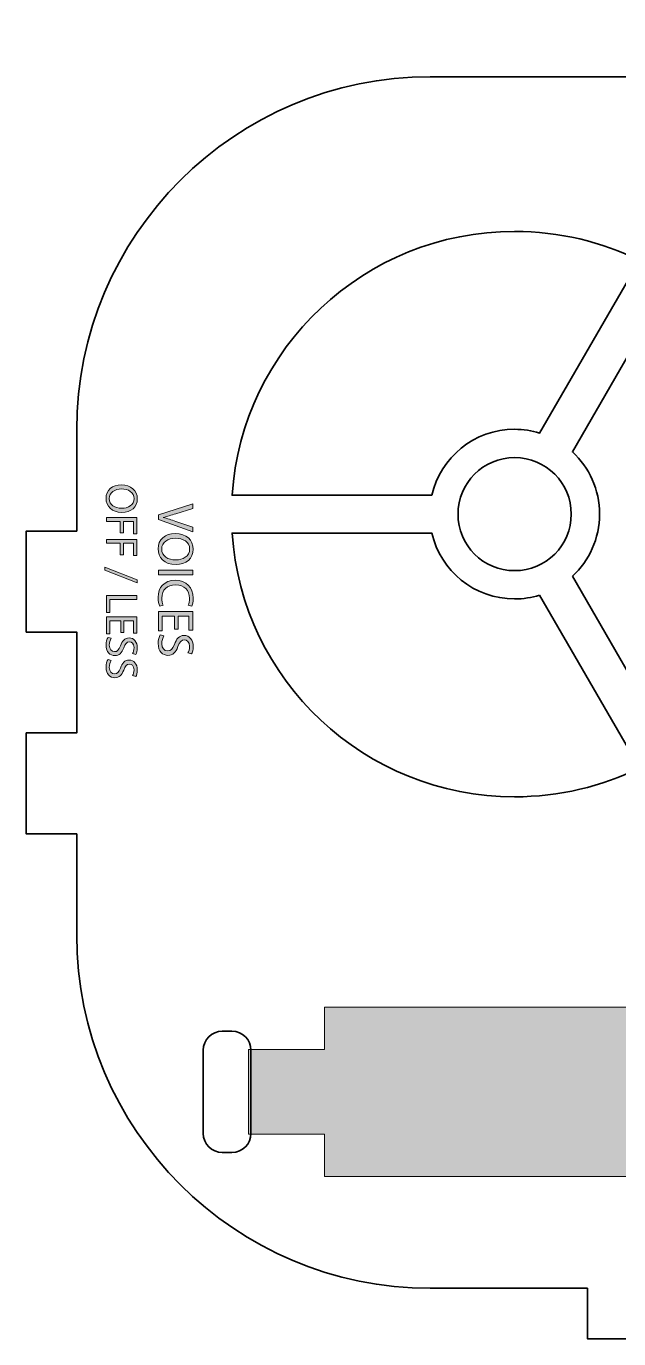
# Model space of a CAD drawing. Header units: inches. Extents: x 7.2 to 23.7, y -15.5 to -0.4.
# Drawn here: x 7.16 to 10.09, y -6.89 to -0.39 of the extents above; entities that cross this region are included whole.
import ezdxf

# ---------------------------------------------------------------- set-up
doc = ezdxf.new("R2010")
doc.units = ezdxf.units.IN
doc.header["$MEASUREMENT"] = 0
doc.layers.add('TOP', color=7, linetype='Continuous')

# ---------------------------------------------------------------- blocks, each defined once
blk = doc.blocks.new('block 7')
at = {"layer": 'TOP', "color": 1, "lineweight": 35, "true_color": 0xff0000}
for points, knots in [([(9.1663, -2.7118), (9.209, -2.525), (9.3762, -2.3856), (9.5762, -2.3856), (9.6192, -2.3856), (9.6607, -2.392), (9.6998, -2.404), (9.6998, -2.404), (10.1942, -1.5488), (10.1942, -1.5488), (10.0078, -1.4571), (9.798, -1.4056), (9.5762, -1.4056), (8.8336, -1.4056), (8.2261, -1.9823), (8.1778, -2.7118), (8.1778, -2.7118), (9.1663, -2.7118), (9.1663, -2.7118)], [0, 0, 0, 0, 1, 1, 1, 2, 2, 2, 3, 3, 3, 4, 4, 4, 5, 5, 5, 6, 6, 6, 6]), ([(9.8623, -3.1132), (9.8623, -3.1132), (10.3567, -3.9685), (10.3567, -3.9685), (10.7313, -3.7172), (10.9778, -3.2901), (10.9778, -2.8056), (10.9778, -2.321), (10.7313, -1.8939), (10.3567, -1.6426), (10.3567, -1.6426), (9.8623, -2.4979), (9.8623, -2.4979), (9.9449, -2.5746), (9.9967, -2.684), (9.9967, -2.8056), (9.9967, -2.9271), (9.9449, -3.0365), (9.8623, -3.1132)], [0, 0, 0, 0, 1, 1, 1, 2, 2, 2, 3, 3, 3, 4, 4, 4, 5, 5, 5, 6, 6, 6, 6]), ([(9.8565, -2.8056), (9.8565, -2.6509), (9.731, -2.5256), (9.5762, -2.5256), (9.4214, -2.5256), (9.2959, -2.6509), (9.2959, -2.8056), (9.2959, -2.9602), (9.4214, -3.0856), (9.5762, -3.0856), (9.731, -3.0856), (9.8565, -2.9602), (9.8565, -2.8056)], [0, 0, 0, 0, 1, 1, 1, 2, 2, 2, 3, 3, 3, 4, 4, 4, 4]), ([(9.6998, -3.2071), (9.6607, -3.2191), (9.6192, -3.2256), (9.5762, -3.2256), (9.3762, -3.2256), (9.209, -3.0861), (9.1663, -2.8993), (9.1663, -2.8993), (8.1778, -2.8993), (8.1778, -2.8993), (8.2261, -3.6288), (8.8336, -4.2056), (9.5762, -4.2056), (9.798, -4.2056), (10.0078, -4.154), (10.1942, -4.0624), (10.1942, -4.0624), (9.6998, -3.2071), (9.6998, -3.2071)], [0, 0, 0, 0, 1, 1, 1, 2, 2, 2, 3, 3, 3, 4, 4, 4, 5, 5, 5, 6, 6, 6, 6])]:
    blk.add_open_spline(points, degree=3, knots=knots, dxfattribs=at)
blk = doc.blocks.new('block 6')
at = {"layer": 'TOP'}
blk.add_blockref('block 7', (0, 0), dxfattribs=at)
blk = doc.blocks.new('block 12')
at = {"layer": 'TOP', "true_color": 0xffffff}
h = blk.add_hatch(color=7, dxfattribs=at)
h.dxf.hatch_style = 2
h.paths.add_polyline_path([(8.6344, -5.247), (8.6344, -5.4568), (8.2593, -5.4568), (8.2593, -5.8765), (8.6344, -5.8765), (8.6344, -6.0864), (17.1894, -6.0864), (17.1894, -5.247)])
at = {"layer": 'TOP', "lineweight": 0}
blk.add_lwpolyline([(8.6344, -5.247), (8.6344, -5.4568), (8.2593, -5.4568), (8.2593, -5.8765), (8.6344, -5.8765), (8.6344, -6.0864), (17.1894, -6.0864), (17.1894, -5.247), (8.6344, -5.247)], dxfattribs=at)
blk = doc.blocks.new('block 18')
at = {"layer": 'TOP', "true_color": 0xffffff}
h = blk.add_hatch(color=7, dxfattribs=at)
h.dxf.hatch_style = 2
edge = h.paths.add_edge_path()
edge.add_spline(control_points=[(7.6326, -2.7972), (7.5811, -2.7972), (7.5537, -2.7658), (7.5537, -2.7276), (7.5537, -2.688), (7.5844, -2.6602), (7.6298, -2.6602), (7.6773, -2.6602), (7.7085, -2.6898), (7.7085, -2.7298), (7.7085, -2.7707), (7.6771, -2.7972), (7.6326, -2.7972)], knot_values=[0, 0, 0, 0, 1, 1, 1, 2, 2, 2, 3, 3, 3, 4, 4, 4, 4], degree=3, periodic=1)
edge = h.paths.add_edge_path()
edge.add_spline(control_points=[(7.6302, -2.6809), (7.5982, -2.6809), (7.5695, -2.6983), (7.5695, -2.7287), (7.5695, -2.7594), (7.5978, -2.7767), (7.6318, -2.7767), (7.6616, -2.7767), (7.6927, -2.7612), (7.6927, -2.7289), (7.6927, -2.6969), (7.6631, -2.6809), (7.6302, -2.6809)], knot_values=[0, 0, 0, 0, 1, 1, 1, 2, 2, 2, 3, 3, 3, 4, 4, 4, 4], degree=3, periodic=1)
h = blk.add_hatch(color=7, dxfattribs=at)
h.dxf.hatch_style = 2
h.paths.add_polyline_path([(7.706, -2.8222), (7.706, -2.9029), (7.6898, -2.9029), (7.6898, -2.8416), (7.64, -2.8416), (7.64, -2.8983), (7.624, -2.8983), (7.624, -2.8416), (7.5562, -2.8416), (7.5562, -2.8222)])
h = blk.add_hatch(color=7, dxfattribs=at)
h.dxf.hatch_style = 2
h.paths.add_polyline_path([(7.706, -2.9305), (7.706, -3.0112), (7.6898, -3.0112), (7.6898, -2.9498), (7.64, -2.9498), (7.64, -3.0065), (7.624, -3.0065), (7.624, -2.9498), (7.5562, -2.9498), (7.5562, -2.9305)])
h = blk.add_hatch(color=7, dxfattribs=at)
h.dxf.hatch_style = 2
h.paths.add_polyline_path([(7.5473, -3.0687), (7.7085, -3.1307), (7.7085, -3.1458), (7.5473, -3.0836)])
h = blk.add_hatch(color=7, dxfattribs=at)
h.dxf.hatch_style = 2
h.paths.add_polyline_path([(7.706, -3.2091), (7.706, -3.2285), (7.5724, -3.2285), (7.5724, -3.2925), (7.5562, -3.2925), (7.5562, -3.2091)])
h = blk.add_hatch(color=7, dxfattribs=at)
h.dxf.hatch_style = 2
h.paths.add_polyline_path([(7.6264, -3.3916), (7.6264, -3.3334), (7.5724, -3.3334), (7.5724, -3.3983), (7.5562, -3.3983), (7.5562, -3.314), (7.706, -3.314), (7.706, -3.3949), (7.6898, -3.3949), (7.6898, -3.3334), (7.6424, -3.3334), (7.6424, -3.3916)])
h = blk.add_hatch(color=7, dxfattribs=at)
h.dxf.hatch_style = 2
edge = h.paths.add_edge_path()
edge.add_spline(control_points=[(7.5797, -3.4207), (7.5744, -3.4293), (7.57, -3.442), (7.57, -3.4553), (7.57, -3.4751), (7.5804, -3.4867), (7.5955, -3.4867), (7.6095, -3.4867), (7.6175, -3.4787), (7.6253, -3.4585), (7.634, -3.434), (7.6467, -3.4189), (7.6678, -3.4189), (7.6911, -3.4189), (7.7085, -3.4382), (7.7085, -3.4674), (7.7085, -3.4827), (7.7049, -3.4938), (7.7011, -3.5005), (7.7011, -3.5005), (7.6853, -3.4951), (7.6853, -3.4951), (7.688, -3.4902), (7.6925, -3.4803), (7.6925, -3.4667), (7.6925, -3.4462), (7.6802, -3.4384), (7.67, -3.4384), (7.656, -3.4384), (7.6491, -3.4476), (7.6411, -3.4682), (7.6313, -3.4936), (7.6191, -3.5065), (7.5971, -3.5065), (7.574, -3.5065), (7.554, -3.4894), (7.554, -3.454), (7.554, -3.4396), (7.5582, -3.4238), (7.5635, -3.4158), (7.5635, -3.4158), (7.5797, -3.4207), (7.5797, -3.4207)], knot_values=[0, 0, 0, 0, 1, 1, 1, 2, 2, 2, 3, 3, 3, 4, 4, 4, 5, 5, 5, 6, 6, 6, 7, 7, 7, 8, 8, 8, 9, 9, 9, 10, 10, 10, 11, 11, 11, 12, 12, 12, 13, 13, 13, 14, 14, 14, 14], degree=3, periodic=1)
h = blk.add_hatch(color=7, dxfattribs=at)
h.dxf.hatch_style = 2
edge = h.paths.add_edge_path()
edge.add_spline(control_points=[(7.5797, -3.5302), (7.5744, -3.5389), (7.57, -3.5516), (7.57, -3.5649), (7.57, -3.5847), (7.5804, -3.5963), (7.5955, -3.5963), (7.6095, -3.5963), (7.6175, -3.5883), (7.6253, -3.568), (7.634, -3.5436), (7.6467, -3.5285), (7.6678, -3.5285), (7.6911, -3.5285), (7.7085, -3.5478), (7.7085, -3.5769), (7.7085, -3.5923), (7.7049, -3.6034), (7.7011, -3.61), (7.7011, -3.61), (7.6853, -3.6047), (7.6853, -3.6047), (7.688, -3.5998), (7.6925, -3.5898), (7.6925, -3.5763), (7.6925, -3.5558), (7.6802, -3.548), (7.67, -3.548), (7.656, -3.548), (7.6491, -3.5571), (7.6411, -3.5778), (7.6313, -3.6031), (7.6191, -3.616), (7.5971, -3.616), (7.574, -3.616), (7.554, -3.5989), (7.554, -3.5636), (7.554, -3.5491), (7.5582, -3.5333), (7.5635, -3.5253), (7.5635, -3.5253), (7.5797, -3.5302), (7.5797, -3.5302)], knot_values=[0, 0, 0, 0, 1, 1, 1, 2, 2, 2, 3, 3, 3, 4, 4, 4, 5, 5, 5, 6, 6, 6, 7, 7, 7, 8, 8, 8, 9, 9, 9, 10, 10, 10, 11, 11, 11, 12, 12, 12, 13, 13, 13, 14, 14, 14, 14], degree=3, periodic=1)
at = {"layer": 'TOP', "lineweight": 0}
for points in [[(7.706, -2.8222), (7.706, -2.9029), (7.6898, -2.9029), (7.6898, -2.8416), (7.64, -2.8416), (7.64, -2.8983), (7.624, -2.8983), (7.624, -2.8416), (7.5562, -2.8416), (7.5562, -2.8222), (7.706, -2.8222)], [(7.706, -2.9305), (7.706, -3.0112), (7.6898, -3.0112), (7.6898, -2.9498), (7.64, -2.9498), (7.64, -3.0065), (7.624, -3.0065), (7.624, -2.9498), (7.5562, -2.9498), (7.5562, -2.9305), (7.706, -2.9305)], [(7.5473, -3.0687), (7.7085, -3.1307), (7.7085, -3.1458), (7.5473, -3.0836), (7.5473, -3.0687)], [(7.706, -3.2091), (7.706, -3.2285), (7.5724, -3.2285), (7.5724, -3.2925), (7.5562, -3.2925), (7.5562, -3.2091), (7.706, -3.2091)], [(7.6264, -3.3916), (7.6264, -3.3334), (7.5724, -3.3334), (7.5724, -3.3983), (7.5562, -3.3983), (7.5562, -3.314), (7.706, -3.314), (7.706, -3.3949), (7.6898, -3.3949), (7.6898, -3.3334), (7.6424, -3.3334), (7.6424, -3.3916), (7.6264, -3.3916)]]:
    blk.add_lwpolyline(points, dxfattribs=at)
for points, knots in [([(7.6326, -2.7972), (7.5811, -2.7972), (7.5537, -2.7658), (7.5537, -2.7276), (7.5537, -2.688), (7.5844, -2.6602), (7.6298, -2.6602), (7.6773, -2.6602), (7.7085, -2.6898), (7.7085, -2.7298), (7.7085, -2.7707), (7.6771, -2.7972), (7.6326, -2.7972)], [0, 0, 0, 0, 1, 1, 1, 2, 2, 2, 3, 3, 3, 4, 4, 4, 4]), ([(7.6302, -2.6809), (7.5982, -2.6809), (7.5695, -2.6983), (7.5695, -2.7287), (7.5695, -2.7594), (7.5978, -2.7767), (7.6318, -2.7767), (7.6616, -2.7767), (7.6927, -2.7612), (7.6927, -2.7289), (7.6927, -2.6969), (7.6631, -2.6809), (7.6302, -2.6809)], [0, 0, 0, 0, 1, 1, 1, 2, 2, 2, 3, 3, 3, 4, 4, 4, 4]), ([(7.5797, -3.4207), (7.5744, -3.4293), (7.57, -3.442), (7.57, -3.4553), (7.57, -3.4751), (7.5804, -3.4867), (7.5955, -3.4867), (7.6095, -3.4867), (7.6175, -3.4787), (7.6253, -3.4585), (7.634, -3.434), (7.6467, -3.4189), (7.6678, -3.4189), (7.6911, -3.4189), (7.7085, -3.4382), (7.7085, -3.4674), (7.7085, -3.4827), (7.7049, -3.4938), (7.7011, -3.5005), (7.7011, -3.5005), (7.6853, -3.4951), (7.6853, -3.4951), (7.688, -3.4902), (7.6925, -3.4803), (7.6925, -3.4667), (7.6925, -3.4462), (7.6802, -3.4384), (7.67, -3.4384), (7.656, -3.4384), (7.6491, -3.4476), (7.6411, -3.4682), (7.6313, -3.4936), (7.6191, -3.5065), (7.5971, -3.5065), (7.574, -3.5065), (7.554, -3.4894), (7.554, -3.454), (7.554, -3.4396), (7.5582, -3.4238), (7.5635, -3.4158), (7.5635, -3.4158), (7.5797, -3.4207), (7.5797, -3.4207)], [0, 0, 0, 0, 1, 1, 1, 2, 2, 2, 3, 3, 3, 4, 4, 4, 5, 5, 5, 6, 6, 6, 7, 7, 7, 8, 8, 8, 9, 9, 9, 10, 10, 10, 11, 11, 11, 12, 12, 12, 13, 13, 13, 14, 14, 14, 14]), ([(7.5797, -3.5302), (7.5744, -3.5389), (7.57, -3.5516), (7.57, -3.5649), (7.57, -3.5847), (7.5804, -3.5963), (7.5955, -3.5963), (7.6095, -3.5963), (7.6175, -3.5883), (7.6253, -3.568), (7.634, -3.5436), (7.6467, -3.5285), (7.6678, -3.5285), (7.6911, -3.5285), (7.7085, -3.5478), (7.7085, -3.5769), (7.7085, -3.5923), (7.7049, -3.6034), (7.7011, -3.61), (7.7011, -3.61), (7.6853, -3.6047), (7.6853, -3.6047), (7.688, -3.5998), (7.6925, -3.5898), (7.6925, -3.5763), (7.6925, -3.5558), (7.6802, -3.548), (7.67, -3.548), (7.656, -3.548), (7.6491, -3.5571), (7.6411, -3.5778), (7.6313, -3.6031), (7.6191, -3.616), (7.5971, -3.616), (7.574, -3.616), (7.554, -3.5989), (7.554, -3.5636), (7.554, -3.5491), (7.5582, -3.5333), (7.5635, -3.5253), (7.5635, -3.5253), (7.5797, -3.5302), (7.5797, -3.5302)], [0, 0, 0, 0, 1, 1, 1, 2, 2, 2, 3, 3, 3, 4, 4, 4, 5, 5, 5, 6, 6, 6, 7, 7, 7, 8, 8, 8, 9, 9, 9, 10, 10, 10, 11, 11, 11, 12, 12, 12, 13, 13, 13, 14, 14, 14, 14])]:
    blk.add_open_spline(points, degree=3, knots=knots, dxfattribs=at)
blk = doc.blocks.new('block 19')
at = {"layer": 'TOP', "true_color": 0xffffff}
h = blk.add_hatch(color=7, dxfattribs=at)
h.dxf.hatch_style = 2
edge = h.paths.add_edge_path()
edge.add_spline(control_points=[(7.8141, -2.8091), (7.8141, -2.8091), (7.9826, -2.754), (7.9826, -2.754), (7.9826, -2.754), (7.9826, -2.7775), (7.9826, -2.7775), (7.9826, -2.7775), (7.8996, -2.8038), (7.8996, -2.8038), (7.8768, -2.811), (7.8563, -2.8173), (7.8366, -2.8218), (7.8366, -2.8218), (7.8366, -2.8223), (7.8366, -2.8223), (7.8561, -2.827), (7.8773, -2.834), (7.8993, -2.8416), (7.8993, -2.8416), (7.9826, -2.8701), (7.9826, -2.8701), (7.9826, -2.8701), (7.9826, -2.8933), (7.9826, -2.8933), (7.9826, -2.8933), (7.8141, -2.833), (7.8141, -2.833), (7.8141, -2.833), (7.8141, -2.8091), (7.8141, -2.8091)], knot_values=[0, 0, 0, 0, 1, 1, 1, 2, 2, 2, 3, 3, 3, 4, 4, 4, 5, 5, 5, 6, 6, 6, 7, 7, 7, 8, 8, 8, 9, 9, 9, 10, 10, 10, 10], degree=3, periodic=1)
h = blk.add_hatch(color=7, dxfattribs=at)
h.dxf.hatch_style = 2
edge = h.paths.add_edge_path()
edge.add_spline(control_points=[(7.9001, -3.0556), (7.8421, -3.0556), (7.8113, -3.0203), (7.8113, -2.9773), (7.8113, -2.9328), (7.8458, -2.9015), (7.8968, -2.9015), (7.9503, -2.9015), (7.9853, -2.9348), (7.9853, -2.9798), (7.9853, -3.0258), (7.9501, -3.0556), (7.9001, -3.0556)], knot_values=[0, 0, 0, 0, 1, 1, 1, 2, 2, 2, 3, 3, 3, 4, 4, 4, 4], degree=3, periodic=1)
edge = h.paths.add_edge_path()
edge.add_spline(control_points=[(7.8973, -2.9248), (7.8613, -2.9248), (7.8291, -2.9443), (7.8291, -2.9785), (7.8291, -3.0131), (7.8608, -3.0326), (7.8991, -3.0326), (7.9326, -3.0326), (7.9676, -3.015), (7.9676, -2.9788), (7.9676, -2.9428), (7.9343, -2.9248), (7.8973, -2.9248)], knot_values=[0, 0, 0, 0, 1, 1, 1, 2, 2, 2, 3, 3, 3, 4, 4, 4, 4], degree=3, periodic=1)
h = blk.add_hatch(color=7, dxfattribs=at)
h.dxf.hatch_style = 2
h.paths.add_polyline_path([(7.9826, -3.1055), (7.8141, -3.1055), (7.8141, -3.0838), (7.9826, -3.0838)])
h = blk.add_hatch(color=7, dxfattribs=at)
h.dxf.hatch_style = 2
edge = h.paths.add_edge_path()
edge.add_spline(control_points=[(7.8196, -3.2613), (7.8156, -3.2533), (7.8116, -3.2373), (7.8116, -3.2168), (7.8116, -3.1693), (7.8416, -3.1335), (7.8968, -3.1335), (7.9496, -3.1335), (7.9853, -3.1693), (7.9853, -3.2215), (7.9853, -3.2426), (7.9808, -3.2558), (7.9778, -3.2616), (7.9778, -3.2616), (7.9601, -3.2563), (7.9601, -3.2563), (7.9641, -3.2481), (7.9671, -3.2363), (7.9671, -3.2223), (7.9671, -3.1828), (7.9418, -3.1565), (7.8976, -3.1565), (7.8563, -3.1565), (7.8298, -3.1803), (7.8298, -3.2213), (7.8298, -3.2345), (7.8326, -3.2481), (7.8368, -3.2568), (7.8368, -3.2568), (7.8196, -3.2613), (7.8196, -3.2613)], knot_values=[0, 0, 0, 0, 1, 1, 1, 2, 2, 2, 3, 3, 3, 4, 4, 4, 5, 5, 5, 6, 6, 6, 7, 7, 7, 8, 8, 8, 9, 9, 9, 10, 10, 10, 10], degree=3, periodic=1)
h = blk.add_hatch(color=7, dxfattribs=at)
h.dxf.hatch_style = 2
h.paths.add_polyline_path([(7.8931, -3.3758), (7.8931, -3.3103), (7.8323, -3.3103), (7.8323, -3.3833), (7.8141, -3.3833), (7.8141, -3.2885), (7.9826, -3.2885), (7.9826, -3.3795), (7.9643, -3.3795), (7.9643, -3.3103), (7.9111, -3.3103), (7.9111, -3.3758)])
h = blk.add_hatch(color=7, dxfattribs=at)
h.dxf.hatch_style = 2
edge = h.paths.add_edge_path()
edge.add_spline(control_points=[(7.8406, -3.4085), (7.8346, -3.4183), (7.8296, -3.4325), (7.8296, -3.4475), (7.8296, -3.4698), (7.8413, -3.4828), (7.8583, -3.4828), (7.8741, -3.4828), (7.8831, -3.4738), (7.8918, -3.451), (7.9016, -3.4235), (7.9158, -3.4065), (7.9396, -3.4065), (7.9658, -3.4065), (7.9853, -3.4283), (7.9853, -3.461), (7.9853, -3.4783), (7.9813, -3.4908), (7.9771, -3.4983), (7.9771, -3.4983), (7.9593, -3.4923), (7.9593, -3.4923), (7.9623, -3.4868), (7.9673, -3.4755), (7.9673, -3.4603), (7.9673, -3.4373), (7.9536, -3.4285), (7.9421, -3.4285), (7.9263, -3.4285), (7.9186, -3.4388), (7.9096, -3.462), (7.8986, -3.4906), (7.8848, -3.505), (7.8601, -3.505), (7.8341, -3.505), (7.8116, -3.4858), (7.8116, -3.446), (7.8116, -3.4298), (7.8163, -3.412), (7.8223, -3.403), (7.8223, -3.403), (7.8406, -3.4085), (7.8406, -3.4085)], knot_values=[0, 0, 0, 0, 1, 1, 1, 2, 2, 2, 3, 3, 3, 4, 4, 4, 5, 5, 5, 6, 6, 6, 7, 7, 7, 8, 8, 8, 9, 9, 9, 10, 10, 10, 11, 11, 11, 12, 12, 12, 13, 13, 13, 14, 14, 14, 14], degree=3, periodic=1)
at = {"layer": 'TOP', "lineweight": 0}
for points in [[(7.9826, -3.1055), (7.8141, -3.1055), (7.8141, -3.0838), (7.9826, -3.0838), (7.9826, -3.1055)], [(7.8931, -3.3758), (7.8931, -3.3103), (7.8323, -3.3103), (7.8323, -3.3833), (7.8141, -3.3833), (7.8141, -3.2885), (7.9826, -3.2885), (7.9826, -3.3795), (7.9643, -3.3795), (7.9643, -3.3103), (7.9111, -3.3103), (7.9111, -3.3758), (7.8931, -3.3758)]]:
    blk.add_lwpolyline(points, dxfattribs=at)
for points, knots in [([(7.8141, -2.8091), (7.8141, -2.8091), (7.9826, -2.754), (7.9826, -2.754), (7.9826, -2.754), (7.9826, -2.7775), (7.9826, -2.7775), (7.9826, -2.7775), (7.8996, -2.8038), (7.8996, -2.8038), (7.8768, -2.811), (7.8563, -2.8173), (7.8366, -2.8218), (7.8366, -2.8218), (7.8366, -2.8223), (7.8366, -2.8223), (7.8561, -2.827), (7.8773, -2.834), (7.8993, -2.8416), (7.8993, -2.8416), (7.9826, -2.8701), (7.9826, -2.8701), (7.9826, -2.8701), (7.9826, -2.8933), (7.9826, -2.8933), (7.9826, -2.8933), (7.8141, -2.833), (7.8141, -2.833), (7.8141, -2.833), (7.8141, -2.8091), (7.8141, -2.8091)], [0, 0, 0, 0, 1, 1, 1, 2, 2, 2, 3, 3, 3, 4, 4, 4, 5, 5, 5, 6, 6, 6, 7, 7, 7, 8, 8, 8, 9, 9, 9, 10, 10, 10, 10]), ([(7.9001, -3.0556), (7.8421, -3.0556), (7.8113, -3.0203), (7.8113, -2.9773), (7.8113, -2.9328), (7.8458, -2.9015), (7.8968, -2.9015), (7.9503, -2.9015), (7.9853, -2.9348), (7.9853, -2.9798), (7.9853, -3.0258), (7.9501, -3.0556), (7.9001, -3.0556)], [0, 0, 0, 0, 1, 1, 1, 2, 2, 2, 3, 3, 3, 4, 4, 4, 4]), ([(7.8973, -2.9248), (7.8613, -2.9248), (7.8291, -2.9443), (7.8291, -2.9785), (7.8291, -3.0131), (7.8608, -3.0326), (7.8991, -3.0326), (7.9326, -3.0326), (7.9676, -3.015), (7.9676, -2.9788), (7.9676, -2.9428), (7.9343, -2.9248), (7.8973, -2.9248)], [0, 0, 0, 0, 1, 1, 1, 2, 2, 2, 3, 3, 3, 4, 4, 4, 4]), ([(7.8196, -3.2613), (7.8156, -3.2533), (7.8116, -3.2373), (7.8116, -3.2168), (7.8116, -3.1693), (7.8416, -3.1335), (7.8968, -3.1335), (7.9496, -3.1335), (7.9853, -3.1693), (7.9853, -3.2215), (7.9853, -3.2426), (7.9808, -3.2558), (7.9778, -3.2616), (7.9778, -3.2616), (7.9601, -3.2563), (7.9601, -3.2563), (7.9641, -3.2481), (7.9671, -3.2363), (7.9671, -3.2223), (7.9671, -3.1828), (7.9418, -3.1565), (7.8976, -3.1565), (7.8563, -3.1565), (7.8298, -3.1803), (7.8298, -3.2213), (7.8298, -3.2345), (7.8326, -3.2481), (7.8368, -3.2568), (7.8368, -3.2568), (7.8196, -3.2613), (7.8196, -3.2613)], [0, 0, 0, 0, 1, 1, 1, 2, 2, 2, 3, 3, 3, 4, 4, 4, 5, 5, 5, 6, 6, 6, 7, 7, 7, 8, 8, 8, 9, 9, 9, 10, 10, 10, 10]), ([(7.8406, -3.4085), (7.8346, -3.4183), (7.8296, -3.4325), (7.8296, -3.4475), (7.8296, -3.4698), (7.8413, -3.4828), (7.8583, -3.4828), (7.8741, -3.4828), (7.8831, -3.4738), (7.8918, -3.451), (7.9016, -3.4235), (7.9158, -3.4065), (7.9396, -3.4065), (7.9658, -3.4065), (7.9853, -3.4283), (7.9853, -3.461), (7.9853, -3.4783), (7.9813, -3.4908), (7.9771, -3.4983), (7.9771, -3.4983), (7.9593, -3.4923), (7.9593, -3.4923), (7.9623, -3.4868), (7.9673, -3.4755), (7.9673, -3.4603), (7.9673, -3.4373), (7.9536, -3.4285), (7.9421, -3.4285), (7.9263, -3.4285), (7.9186, -3.4388), (7.9096, -3.462), (7.8986, -3.4906), (7.8848, -3.505), (7.8601, -3.505), (7.8341, -3.505), (7.8116, -3.4858), (7.8116, -3.446), (7.8116, -3.4298), (7.8163, -3.412), (7.8223, -3.403), (7.8223, -3.403), (7.8406, -3.4085), (7.8406, -3.4085)], [0, 0, 0, 0, 1, 1, 1, 2, 2, 2, 3, 3, 3, 4, 4, 4, 5, 5, 5, 6, 6, 6, 7, 7, 7, 8, 8, 8, 9, 9, 9, 10, 10, 10, 11, 11, 11, 12, 12, 12, 13, 13, 13, 14, 14, 14, 14])]:
    blk.add_open_spline(points, degree=3, knots=knots, dxfattribs=at)
blk = doc.blocks.new('block 11')
at = {"layer": 'TOP'}
for name in ['block 18', 'block 19', 'block 12']:
    blk.add_blockref(name, (0, 0), dxfattribs=at)

msp = doc.modelspace()

# ---------------------------------------------------------------- linework, layer by layer
at = {"layer": 'TOP', "color": 1, "lineweight": 35, "true_color": 0xff0000}
for points, knots in [([(16.1588, -6.6395), (16.1588, -6.6395), (15.3811, -6.6395), (15.3811, -6.6395), (15.3811, -6.6395), (15.3811, -6.8895), (15.3811, -6.8895), (15.3811, -6.8895), (14.6033, -6.8895), (14.6033, -6.8895), (14.6033, -6.8895), (14.6033, -6.6395), (14.6033, -6.6395), (14.6033, -6.6395), (13.8255, -6.6395), (13.8255, -6.6395), (13.8255, -6.6395), (13.8255, -6.8895), (13.8255, -6.8895), (13.8255, -6.8895), (13.0477, -6.8895), (13.0477, -6.8895), (13.0477, -6.8895), (13.0477, -6.6395), (13.0477, -6.6395), (13.0477, -6.6395), (12.27, -6.6395), (12.27, -6.6395), (12.27, -6.6395), (12.27, -6.8895), (12.27, -6.8895), (12.27, -6.8895), (11.4922, -6.8895), (11.4922, -6.8895), (11.4922, -6.8895), (11.4922, -6.6395), (11.4922, -6.6395), (11.4922, -6.6395), (10.7144, -6.6395), (10.7144, -6.6395), (10.7144, -6.6395), (10.7144, -6.8895), (10.7144, -6.8895), (10.7144, -6.8895), (9.9366, -6.8895), (9.9366, -6.8895), (9.9366, -6.8895), (9.9366, -6.6395), (9.9366, -6.6395), (9.9366, -6.6395), (9.1588, -6.6395), (9.1588, -6.6395), (8.1928, -6.6395), (7.4088, -5.8555), (7.4088, -4.8895), (7.4088, -4.8895), (7.4088, -4.3895), (7.4088, -4.3895), (7.4088, -4.3895), (7.1588, -4.3895), (7.1588, -4.3895), (7.1588, -4.3895), (7.1588, -3.8895), (7.1588, -3.8895), (7.1588, -3.8895), (7.4088, -3.8895), (7.4088, -3.8895), (7.4088, -3.8895), (7.4088, -3.3895), (7.4088, -3.3895), (7.4088, -3.3895), (7.1588, -3.3895), (7.1588, -3.3895), (7.1588, -3.3895), (7.1588, -2.8895), (7.1588, -2.8895), (7.1588, -2.8895), (7.4088, -2.8895), (7.4088, -2.8895), (7.4088, -2.8895), (7.4088, -2.3895), (7.4088, -2.3895), (7.4088, -1.4235), (8.1928, -0.6395), (9.1588, -0.6395), (9.1588, -0.6395), (9.1588, -0.6395), (9.1588, -0.6395), (9.1588, -0.6395), (11.1588, -0.6395), (11.1588, -0.6395), (11.1588, -0.6395), (11.1588, -0.3895), (11.1588, -0.3895), (11.1588, -0.3895), (11.9088, -0.3895), (11.9088, -0.3895), (11.9088, -0.3895), (11.9088, -0.6395), (11.9088, -0.6395), (11.9088, -0.6395), (13.4088, -0.6395), (13.4088, -0.6395), (13.4088, -0.6395), (13.4088, -0.3895), (13.4088, -0.3895), (13.4088, -0.3895), (14.1588, -0.3895), (14.1588, -0.3895), (14.1588, -0.3895), (14.1588, -0.6395), (14.1588, -0.6395), (14.1588, -0.6395), (16.1588, -0.6395), (16.1588, -0.6395), (17.1248, -0.6395), (17.9088, -1.4235), (17.9088, -2.3895), (17.9088, -2.3895), (17.9088, -2.8895), (17.9088, -2.8895), (17.9088, -2.8895), (18.1588, -2.8895), (18.1588, -2.8895), (18.1588, -2.8895), (18.1588, -3.3895), (18.1588, -3.3895), (18.1588, -3.3895), (17.9088, -3.3895), (17.9088, -3.3895), (17.9088, -3.3895), (17.9088, -3.8895), (17.9088, -3.8895), (17.9088, -3.8895), (18.1588, -3.8895), (18.1588, -3.8895), (18.1588, -3.8895), (18.1588, -4.3895), (18.1588, -4.3895), (18.1588, -4.3895), (17.9088, -4.3895), (17.9088, -4.3895), (17.9088, -4.3895), (17.9088, -4.8895), (17.9088, -4.8895), (17.9088, -5.8555), (17.1248, -6.6395), (16.1588, -6.6395), (16.1588, -6.6395), (16.1588, -6.6395), (16.1588, -6.6395)], [0, 0, 0, 0, 1, 1, 1, 2, 2, 2, 3, 3, 3, 4, 4, 4, 5, 5, 5, 6, 6, 6, 7, 7, 7, 8, 8, 8, 9, 9, 9, 10, 10, 10, 11, 11, 11, 12, 12, 12, 13, 13, 13, 14, 14, 14, 15, 15, 15, 16, 16, 16, 17, 17, 17, 18, 18, 18, 19, 19, 19, 20, 20, 20, 21, 21, 21, 22, 22, 22, 23, 23, 23, 24, 24, 24, 25, 25, 25, 26, 26, 26, 27, 27, 27, 28, 28, 28, 29, 29, 29, 30, 30, 30, 31, 31, 31, 32, 32, 32, 33, 33, 33, 34, 34, 34, 35, 35, 35, 36, 36, 36, 37, 37, 37, 38, 38, 38, 39, 39, 39, 40, 40, 40, 41, 41, 41, 42, 42, 42, 43, 43, 43, 44, 44, 44, 45, 45, 45, 46, 46, 46, 47, 47, 47, 48, 48, 48, 49, 49, 49, 50, 50, 50, 50]), ([(8.2709, -5.4604), (8.2709, -5.4604), (8.2709, -5.8729), (8.2709, -5.8729), (8.2709, -5.9245), (8.2287, -5.9667), (8.1771, -5.9667), (8.1771, -5.9667), (8.1284, -5.9667), (8.1284, -5.9667), (8.0769, -5.9667), (8.0347, -5.9245), (8.0347, -5.8729), (8.0347, -5.8729), (8.0347, -5.4604), (8.0347, -5.4604), (8.0347, -5.4089), (8.0769, -5.3667), (8.1284, -5.3667), (8.1284, -5.3667), (8.1771, -5.3667), (8.1771, -5.3667), (8.2287, -5.3667), (8.2709, -5.4089), (8.2709, -5.4604)], [0, 0, 0, 0, 1, 1, 1, 2, 2, 2, 3, 3, 3, 4, 4, 4, 5, 5, 5, 6, 6, 6, 7, 7, 7, 8, 8, 8, 8])]:
    msp.add_open_spline(points, degree=3, knots=knots, dxfattribs=at)

# ---------------------------------------------------------------- block references
at = {"layer": 'TOP'}
for name in ['block 6', 'block 11']:
    msp.add_blockref(name, (0, 0), dxfattribs=at)

doc.saveas('drawing.dxf')
